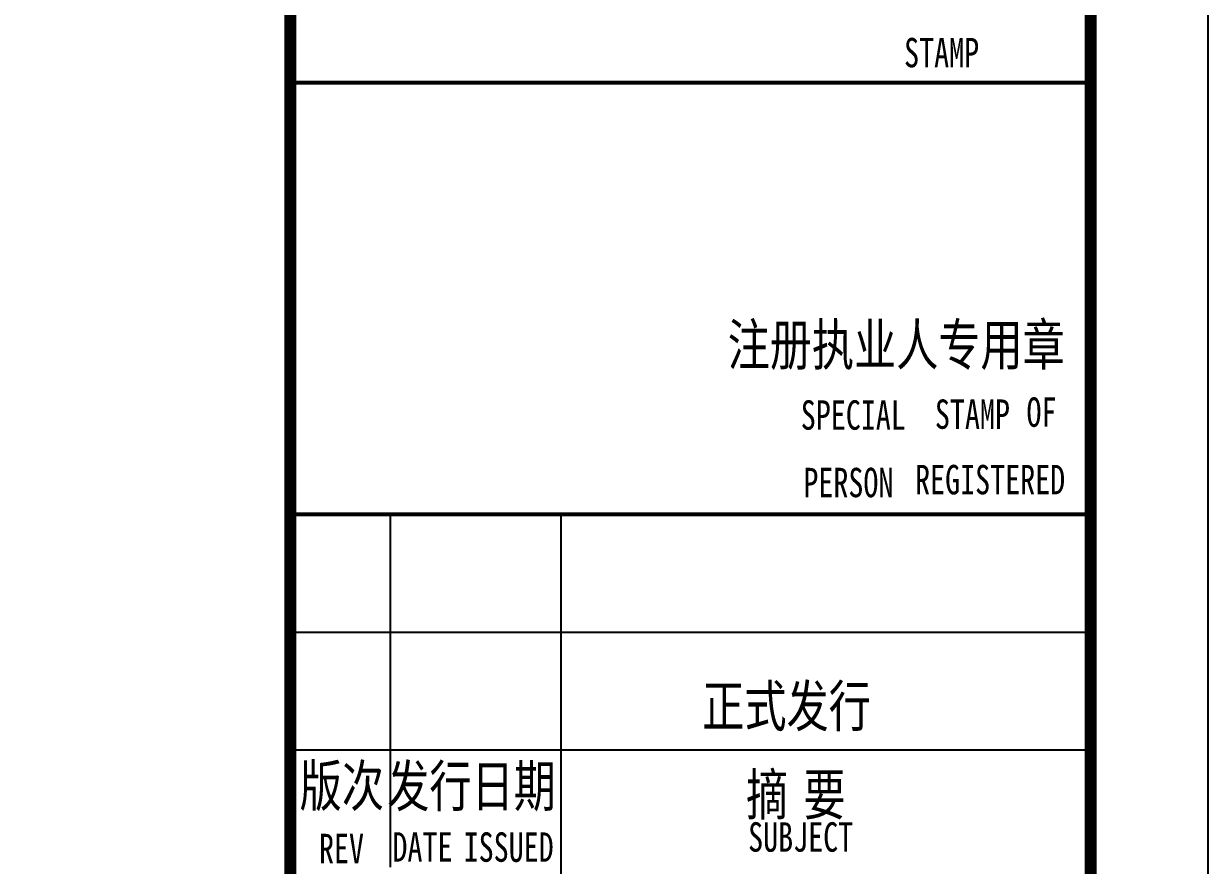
# Model space of a CAD drawing. Extents: x 126592 to 186958, y 280170 to 492839.
# Drawn here: x 176892 to 186958, y 385187 to 392344 of the extents above; entities that cross this region are included whole.
import ezdxf

# ---------------------------------------------------------------- set-up
doc = ezdxf.new("R2010")
doc.units = 0
doc.header["$LTSCALE"] = 1000
doc.header["$MEASUREMENT"] = 0
for name, color, linetype in [('TH_TITLE', 7, 'Continuous'), ('TK', 126, 'Continuous'), ('TWT_TITLE', 7, 'Continuous')]:
    doc.layers.add(name, color=color, linetype=linetype)
doc.styles.add('-宋体', font='', dxfattribs={"width": 0.8})
doc.styles.get('-宋体').set_extended_font_data('SimSun')

# ---------------------------------------------------------------- blocks, each defined once
blk = doc.blocks.new('gfdyrte')
at = {"layer": 'TK'}
for p, q in [((378607, -136965), (378607, -76965)), ((388772, -96957), (379844, -96957)), ((378607, -102464), (388807, -102464)), ((379883, -106964), (379883, -102464)), ((382057, -102464), (382057, -120464)), ((378607, -103964), (388807, -103964)), ((378607, -105464), (388807, -105464))]:
    blk.add_line(p, q, dxfattribs=at)
blk.add_lwpolyline([(301207, -138465), (390307, -138465), (390307, -75465), (301207, -75465)], close=True, dxfattribs=at)
at = {"layer": 'TK', "const_width": 150}
for points in [[(304957, -136965), (388807, -136965), (388807, -76965), (304957, -76965)], [(378607, -76965), (388807, -76965), (388807, -136964), (378607, -136964)]]:
    blk.add_lwpolyline(points, close=True, dxfattribs=at)
at = {"layer": 'TK', "const_width": 51}
for points in [[(378607, -96957), (388772, -96957)], [(378607, -102464), (388807, -102464)]]:
    blk.add_lwpolyline(points, dxfattribs=at)
at = {"layer": 'TK', "style": '-宋体', "width": 0.75}
for s, height, p in [('STAMP', 375, (386430, -96761)), ('注册执业人专用章', 525, (384181, -100561)), ('SPECIAL', 375, (385113, -101383)), ('STAMP', 375, (386823, -101372)), ('OF', 375, (387990, -101346)), ('PERSON', 375, (385146, -102244)), ('REGISTERED', 375, (386570, -102207)), ('正式发行', 525, (383858, -105170)), ('版次', 525, (378727, -106186)), ('发行日期', 525, (379843, -106190)), ('摘', 525, (384415, -106298)), ('要', 525, (385147, -106298)), ('SUBJECT', 375, (384442, -106765)), ('REV', 375, (378972, -106912)), ('DATE', 375, (379909, -106892)), ('ISSUED', 375, (380816, -106894))]:
    blk.add_text(s, height=height, dxfattribs=at).set_placement(p)

msp = doc.modelspace()

# ---------------------------------------------------------------- linework, layer by layer
at = {"layer": 'TH_TITLE'}
msp.add_lwpolyline([(127558, 364170), (186958, 364170), (186958, 406170), (127558, 406170)], close=True, dxfattribs=at)
at = {"layer": 'TH_TITLE', "const_width": 100}
msp.add_lwpolyline([(130058, 365170), (185958, 365170), (185958, 405170), (130058, 405170)], close=True, dxfattribs=at)
at = {"layer": 'TWT_TITLE'}
msp.add_lwpolyline([(127558, 364170), (186958, 364170), (186958, 406170), (127558, 406170)], close=True, dxfattribs=at)
at = {"layer": 'TWT_TITLE', "const_width": 100}
msp.add_lwpolyline([(130058, 365170), (185958, 365170), (185958, 405170), (130058, 405170)], close=True, dxfattribs=at)

# ---------------------------------------------------------------- block references
at = {"xscale": 0.6666666666278616, "yscale": 0.6666666666860692, "zscale": 0.6666666666569654}
msp.add_blockref('gfdyrte', (-73247, 456480), dxfattribs=at)

doc.saveas('drawing.dxf')
